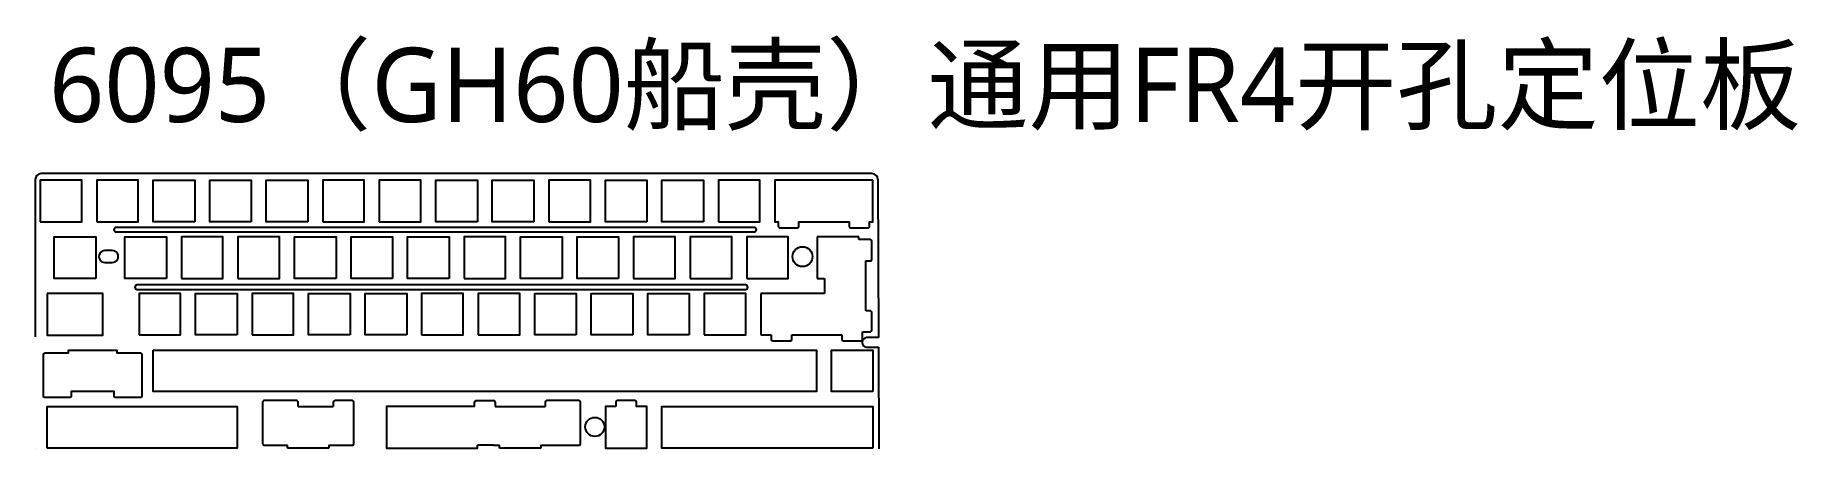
# Model space of a CAD drawing. Header units: centimetres. Extents: x -88 to 506, y 261 to 402.
import ezdxf

# ---------------------------------------------------------------- set-up
doc = ezdxf.new("R2010")
doc.units = ezdxf.units.CM
doc.header["$MEASUREMENT"] = 0
doc.layers.add('_STAB', color=3, linetype='Continuous')
doc.layers.add('定位板 v10 v5 v1_定位板 v10 v5_定位板 v9_Sketch2', color=7, linetype='Continuous')

msp = doc.modelspace()

# ---------------------------------------------------------------- linework, layer by layer
at = {"color": 7}
msp.add_line((66.49, 264.19), (68.42, 264.19), dxfattribs=at)
for points in [[(195.99, 353.6, 0.414199), (193.99, 355.6), (-86.04, 355.62, 0.40521), (-88, 353.61), (-88, 301.29)], [(-62.04, 325.7, 1.00029), (-62.04, 329.7), (-64.54, 329.7, 1.00029), (-64.54, 325.7), (-62.04, 325.7)], [(196.21, 300.41), (192.19, 300.41, 0.910153), (192.19, 297.17), (196.22, 297.17)]]:
    msp.add_lwpolyline(points, format="xyb")
for points in [[(-86.35, 339.39), (-72.35, 339.39), (-72.35, 353.39), (-86.35, 353.39)], [(-67.3, 339.39), (-53.3, 339.39), (-53.3, 353.39), (-67.3, 353.39)], [(-34.25, 339.39), (-48.25, 339.39), (-48.25, 353.39), (-34.25, 353.39)], [(-15.2, 339.39), (-29.2, 339.39), (-29.2, 353.39), (-15.2, 353.39)], [(3.85, 339.39), (-10.15, 339.39), (-10.15, 353.39), (3.85, 353.39)], [(8.9, 339.39), (22.9, 339.39), (22.9, 353.39), (8.9, 353.39)], [(27.95, 339.39), (41.95, 339.39), (41.95, 353.39), (27.95, 353.39)], [(61, 339.39), (47, 339.39), (47, 353.39), (61, 353.39)], [(80.05, 339.39), (66.05, 339.39), (66.05, 353.39), (80.05, 353.39)], [(85.1, 339.39), (99.1, 339.39), (99.1, 353.39), (85.1, 353.39)], [(118.15, 339.39), (104.15, 339.39), (104.15, 353.39), (118.15, 353.39)], [(137.2, 339.39), (123.2, 339.39), (123.2, 353.39), (137.2, 353.39)], [(142.25, 339.39), (156.25, 339.39), (156.25, 353.39), (142.25, 353.39)], [(-67.59, 320.34), (-81.59, 320.34), (-81.59, 334.34), (-67.59, 334.34)], [(-43.78, 320.34), (-57.78, 320.34), (-57.78, 334.34), (-43.78, 334.34)], [(-38.73, 320.34), (-24.73, 320.34), (-24.73, 334.34), (-38.73, 334.34)], [(-19.68, 320.34), (-5.68, 320.34), (-5.68, 334.34), (-19.68, 334.34)], [(13.37, 320.34), (-0.63, 320.34), (-0.63, 334.34), (13.37, 334.34)], [(32.42, 320.34), (18.42, 320.34), (18.42, 334.34), (32.42, 334.34)], [(51.47, 320.34), (37.47, 320.34), (37.47, 334.34), (51.47, 334.34)], [(56.52, 320.34), (70.52, 320.34), (70.52, 334.34), (56.52, 334.34)], [(89.57, 320.34), (75.57, 320.34), (75.57, 334.34), (89.57, 334.34)], [(108.62, 320.34), (94.62, 320.34), (94.62, 334.34), (108.62, 334.34)], [(113.67, 320.34), (127.67, 320.34), (127.67, 334.34), (113.67, 334.34)], [(132.72, 320.34), (146.72, 320.34), (146.72, 334.34), (132.72, 334.34)], [(151.77, 320.34), (165.77, 320.34), (165.77, 334.34), (151.77, 334.34)], [(-53.02, 301.29), (-39.02, 301.29), (-39.02, 315.29), (-53.02, 315.29)], [(-19.97, 301.29), (-33.97, 301.29), (-33.97, 315.29), (-19.97, 315.29)], [(-14.92, 301.29), (-0.92, 301.29), (-0.92, 315.29), (-14.92, 315.29)], [(18.13, 301.29), (4.13, 301.29), (4.13, 315.29), (18.13, 315.29)], [(37.18, 301.29), (23.18, 301.29), (23.18, 315.29), (37.18, 315.29)], [(42.23, 301.29), (56.23, 301.29), (56.23, 315.29), (42.23, 315.29)], [(61.28, 301.29), (75.28, 301.29), (75.28, 315.29), (61.28, 315.29)], [(94.33, 301.29), (80.33, 301.29), (80.33, 315.29), (94.33, 315.29)], [(113.38, 301.29), (99.38, 301.29), (99.38, 315.29), (113.38, 315.29)], [(132.43, 301.29), (118.43, 301.29), (118.43, 315.29), (132.43, 315.29)], [(137.48, 301.29), (151.48, 301.29), (151.48, 315.29), (137.48, 315.29)]]:
    msp.add_lwpolyline(points, close=True)
for points in [[(195.99, 353.6), (195.99, 353.39), (196.21, 300.41)], [(195.99, 353.39), (195.99, 353.39)], [(-88, 301.29), (-88, 300.66)], [(-88, 301.29), (-88, 301.29)], [(-88, 301.29), (-88, 301.29)], [(196.22, 297.17), (196.36, 263)], [(-87.99, 263), (-87.99, 263)], [(194.51, 261), (194.51, 261)]]:
    msp.add_lwpolyline(points)
for points in [[(-60.75, 337.49, 0.414214), (-61.5, 336.74, 0.414214), (-60.75, 335.99), (154.3, 335.99, 0.414214), (155.05, 336.74, 0.414214), (154.3, 337.49)], [(-53.64, 316.63), (151.41, 316.63, 0.414214), (152.16, 317.38, 0.414214), (151.41, 318.13), (-53.64, 318.13, 0.414214), (-54.39, 317.38, 0.414214)]]:
    msp.add_lwpolyline(points, format="xyb", close=True, dxfattribs=at)
for points in [[(-83.98, 315.28), (-83.98, 301.28), (-65.21, 301.28), (-65.21, 315.28)], [(-48.25, 296.24), (175.3, 296.24), (175.3, 282.24), (-48.25, 282.24)]]:
    msp.add_lwpolyline(points, close=True, dxfattribs=at)
msp.add_lwpolyline([(60.02, 277.19), (30.33, 277.19), (30.33, 263.19), (61, 263.19), (61, 264.19)], dxfattribs=at)
for centre, radius in [((170.59, 327.66), 3.36), ((100.59, 270.36), 3.21)]:
    msp.add_circle(centre, radius)
at = {"layer": '_STAB', "color": 7}
for p, q in [((189.58, 334.34), (175.58, 334.34)), ((175.58, 334.34), (175.58, 320.34)), ((189.58, 333.41), (189.58, 334.34)), ((193.46, 333.41), (189.58, 333.41)), ((193.96, 326.75), (193.96, 332.91)), ((191.96, 309.37), (191.96, 326.25)), ((191.96, 326.25), (193.46, 326.25)), ((168.44, 315.28), (156.53, 315.28)), ((156.53, 315.28), (156.53, 301.29)), ((177.96, 315.29), (168.44, 315.29)), ((168.44, 315.29), (168.44, 315.28)), ((175.58, 320.34), (177.96, 320.34)), ((177.96, 320.34), (177.96, 315.29)), ((193.46, 309.37), (191.96, 309.37)), ((193.96, 302.91), (193.96, 308.87)), ((156.53, 301.29), (160.04, 301.29)), ((160.04, 301.29), (160.04, 299.79)), ((160.54, 299.29), (166.5, 299.29)), ((167, 299.79), (167, 301.29)), ((167, 301.29), (168.44, 301.29)), ((168.44, 301.29), (183.88, 301.29)), ((183.88, 301.29), (183.88, 299.79)), ((184.38, 299.29), (190.34, 299.29)), ((190.84, 299.79), (190.84, 302.41)), ((190.84, 302.41), (193.46, 302.41)), ((12.43, 278.69), (12.43, 277.19)), ((18.89, 279.19), (12.93, 279.19)), ((19.39, 264.69), (19.39, 278.69)), ((60.02, 277.19), (60.02, 278.69)), ((60.52, 279.19), (66.49, 279.19)), ((66.99, 278.69), (66.99, 277.19)), ((83.86, 278.69), (83.86, 277.19)), ((95.3, 279.19), (84.36, 279.19)), ((95.8, 264.69), (95.8, 278.69)), ((10.99, 264.19), (18.89, 264.19)), ((66.49, 264.19), (61, 264.19)), ((82.42, 264.19), (95.3, 264.19))]:
    msp.add_line(p, q, dxfattribs=at)
for points in [[(194.34, 353.39), (161.3, 353.39), (161.3, 339.39), (162.42, 339.39), (162.42, 337.89, 0.414214), (162.92, 337.39), (168.88, 337.39, 0.414214), (169.38, 337.89), (169.38, 339.39), (186.26, 339.39), (186.26, 337.89, 0.414214), (186.76, 337.39), (192.72, 337.39, 0.414214), (193.22, 337.89), (193.22, 339.39), (194.34, 339.39)], [(107.66, 277.19), (104.15, 277.19), (104.15, 263.19), (118.15, 263.19), (118.15, 277.19), (114.63, 277.19), (114.63, 278.69, 0.414214), (114.13, 279.19), (108.16, 279.19, 0.414214), (107.66, 278.69)]]:
    msp.add_lwpolyline(points, format="xyb", close=True, dxfattribs=at)
msp.add_lwpolyline([(0.56, 277.19), (0.56, 278.69, 0.414214), (0.06, 279.19), (-10.88, 279.19, 0.414214), (-11.38, 278.69), (-11.38, 264.69, 0.414214), (-10.88, 264.19), (-3.01, 264.19)], format="xyb", dxfattribs=at)
for centre, start, end in [((193.46, 332.91), 0, 90), ((193.46, 326.75), 270, 360), ((193.46, 308.87), 0, 90), ((160.54, 299.79), 180, 270), ((166.5, 299.79), 270, 0), ((184.38, 299.79), 180, 270), ((190.34, 299.79), 270, 0), ((193.46, 302.91), 270, 360), ((12.93, 278.69), 90, 180), ((18.89, 278.69), 0, 90), ((60.52, 278.69), 90, 180), ((66.49, 278.69), 0, 90), ((84.36, 278.69), 90, 180), ((95.3, 278.69), 0, 90), ((18.89, 264.69), 270, 360), ((95.3, 264.69), 270, 0)]:
    msp.add_arc(centre, 0.5, start, end, dxfattribs=at)
at = {"layer": '定位板 v10 v5 v1_定位板 v10 v5_定位板 v9_Sketch2', "color": 7}
for p, q in [((0.56, 277.19), (12.43, 277.19)), ((66.99, 277.19), (83.86, 277.19)), ((-3.01, 263.19), (-3.01, 264.19)), ((10.99, 263.19), (-3.01, 263.19)), ((10.99, 264.19), (10.99, 263.19)), ((68.42, 263.19), (68.42, 264.19)), ((82.42, 263.19), (68.42, 263.19)), ((82.42, 264.19), (82.42, 263.19))]:
    msp.add_line(p, q, dxfattribs=at)
msp.add_lwpolyline([(-85.23, 294.74, -0.414214), (-84.73, 295.24), (-76.83, 295.24), (-76.83, 296.24), (-60.45, 296.24), (-60.45, 295.24), (-52.55, 295.24, -0.414214), (-52.05, 294.74), (-52.05, 280.74, -0.414214), (-52.55, 280.24), (-60.89, 280.24, -0.414214), (-61.39, 280.74), (-61.39, 282.24), (-75.89, 282.24), (-75.89, 280.74, -0.414214), (-76.39, 280.24), (-84.73, 280.24, -0.414214), (-85.23, 280.74)], format="xyb", close=True, dxfattribs=at)
for points in [[(194.34, 282.24), (180.35, 282.24), (180.35, 296.24), (194.34, 296.24)], [(-83.97, 263.19), (-83.97, 277.19), (-19.97, 277.19), (-19.97, 263.19)], [(194.34, 263.19), (123.2, 263.19), (123.2, 277.19), (194.34, 277.19)]]:
    msp.add_lwpolyline(points, close=True, dxfattribs=at)

# ---------------------------------------------------------------- texts
at = {"color": 7, "insert": (-83.33, 397.97), "char_height": 25, "attachment_point": 1}
msp.add_mtext_dynamic_manual_height_columns('{\\fMicrosoft YaHei|b0|i0|c0|p34;6095\\fMicrosoft YaHei|b0|i0|c134|p34;（GH60船壳）通用FR4开孔定位板}', width=610.0226, gutter_width=1, heights=[0], dxfattribs=at)

doc.saveas('drawing.dxf')
